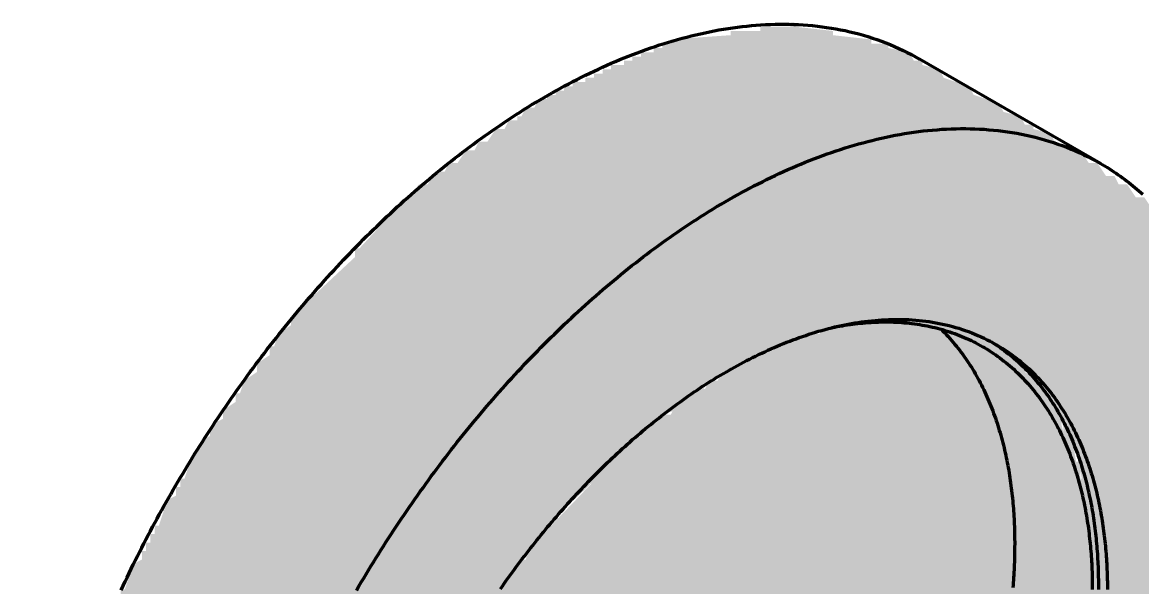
# Model space of a CAD drawing. Header units: millimetres. Extents: x 0 to 420, y 0 to 297.
# Drawn here: x 187.53 to 213.79, y 185.18 to 198.43 of the extents above; entities that cross this region are included whole.
import ezdxf

# ---------------------------------------------------------------- set-up
doc = ezdxf.new("R2010")
doc.units = ezdxf.units.MM
doc.layers.add('01-VISIBLE', color=7, linetype='CONTINUOUS', lineweight=70)
doc.layers.add('13-GRAFICA', color=30, linetype='CONTINUOUS', lineweight=18)

msp = doc.modelspace()

# ---------------------------------------------------------------- hatches: boundary and pattern name
at = {"layer": '13-GRAFICA', "true_color": 0x202020}
h = msp.add_hatch(color=7, dxfattribs=at)
h.dxf.hatch_style = 1
h.paths.add_polyline_path([(188.226, 170.632), (187.826, 172.532), (187.726, 172.532), (187.726, 173.032), (187.626, 173.032), (187.626, 173.432), (187.526, 173.432), (187.526, 177.332), (187.626, 177.332), (187.626, 177.832), (187.726, 177.832), (187.726, 178.332), (187.826, 178.332), (187.826, 178.932), (187.926, 178.932), (187.926, 179.432), (188.026, 179.432), (188.226, 180.932), (188.326, 180.932), (188.326, 181.132), (188.426, 181.132), (188.426, 181.432), (188.526, 181.432), (188.726, 182.332), (188.826, 182.332), (188.826, 182.532), (188.926, 182.532), (189.126, 183.432), (189.226, 183.432), (189.226, 183.632), (189.326, 183.632), (189.526, 184.532), (189.626, 184.532), (189.626, 184.732), (189.726, 184.732), (189.726, 184.932), (189.826, 184.932), (189.826, 185.132), (189.926, 185.132), (190.126, 185.732), (190.326, 185.832), (190.326, 186.032), (190.426, 186.032), (190.426, 186.232), (190.526, 186.232), (190.526, 186.432), (190.626, 186.432), (190.626, 186.632), (190.726, 186.632), (190.926, 187.232), (191.126, 187.332), (191.126, 187.532), (191.226, 187.532), (191.226, 187.732), (191.326, 187.732), (191.526, 188.332), (191.626, 188.332), (191.726, 188.632), (191.926, 188.732), (191.926, 188.932), (192.026, 188.932), (192.026, 189.032), (192.226, 189.132), (192.226, 189.332), (192.526, 189.532), (192.526, 189.732), (192.626, 189.732), (192.726, 190.032), (193.026, 190.232), (193.026, 190.432), (193.326, 190.632), (193.326, 190.832), (193.426, 190.832), (193.526, 191.132), (193.826, 191.332), (193.826, 191.532), (195.326, 192.932), (195.326, 193.132), (195.426, 193.132), (196.826, 194.632), (197.026, 194.632), (197.226, 194.932), (197.426, 194.932), (197.526, 195.132), (197.726, 195.132), (197.926, 195.432), (198.126, 195.432), (198.226, 195.632), (198.426, 195.632), (198.626, 195.932), (198.826, 195.932), (198.926, 196.132), (199.126, 196.132), (199.126, 196.232), (199.226, 196.232), (199.326, 196.432), (199.526, 196.432), (199.626, 196.632), (199.826, 196.632), (199.826, 196.732), (200.026, 196.732), (200.026, 196.832), (200.226, 196.832), (200.226, 196.932), (200.426, 196.932), (200.426, 197.032), (200.726, 197.032), (200.726, 197.132), (200.926, 197.132), (200.926, 197.232), (201.126, 197.232), (201.126, 197.332), (201.326, 197.332), (201.326, 197.432), (201.626, 197.432), (201.626, 197.532), (201.826, 197.532), (201.826, 197.632), (202.026, 197.632), (202.026, 197.732), (202.326, 197.732), (202.326, 197.832), (202.526, 197.832), (202.526, 197.932), (202.726, 197.932), (202.726, 198.032), (204.126, 198.132), (204.126, 198.232), (204.826, 198.232), (204.826, 198.332), (205.526, 198.332), (205.526, 198.432), (205.626, 198.432), (205.626, 198.332), (206.526, 198.232), (206.526, 198.132), (207.426, 198.032), (207.426, 197.932), (207.826, 197.932), (207.826, 197.832), (208.326, 197.732), (208.426, 197.532), (208.626, 197.532), (208.626, 197.432), (209.026, 197.332), (209.126, 197.132), (209.726, 196.932), (209.826, 196.732), (210.426, 196.532), (210.526, 196.332), (210.926, 196.232), (211.026, 196.032), (211.226, 196.032), (211.226, 195.932), (211.626, 195.832), (211.726, 195.632), (212.326, 195.432), (212.526, 195.132), (212.726, 195.132), (212.926, 194.832), (213.126, 194.832), (213.226, 194.632), (213.426, 194.632), (213.626, 194.332), (213.826, 194.332), (214.026, 194.032), (214.326, 193.932), (214.426, 193.532), (214.626, 193.432), (214.626, 193.232), (214.826, 193.132), (214.926, 192.732), (215.126, 192.632), (215.126, 184.132), (215.026, 184.132), (214.926, 183.732), (214.726, 183.632), (214.526, 183.032), (214.326, 182.932), (214.226, 182.532), (214.026, 182.432), (213.926, 182.032), (213.726, 181.932), (213.626, 181.532), (213.426, 181.432), (213.326, 181.032), (213.126, 180.932), (213.026, 180.532), (212.826, 180.432), (212.726, 180.032), (212.526, 179.932), (212.426, 179.532), (212.226, 179.432), (212.126, 179.032), (211.926, 178.932), (211.926, 178.732), (211.826, 178.732), (211.826, 178.532), (211.726, 178.532), (211.726, 178.332), (211.526, 178.232), (211.526, 178.032), (211.426, 178.032), (211.326, 177.732), (211.026, 177.732), (211.026, 177.832), (210.826, 177.832), (210.826, 177.932), (210.926, 177.932), (210.926, 178.132), (211.026, 178.132), (211.026, 178.332), (211.126, 178.332), (211.126, 178.532), (211.226, 178.532), (211.226, 178.732), (211.326, 178.732), (211.326, 179.032), (211.426, 179.032), (211.526, 179.632), (211.626, 179.632), (211.626, 179.832), (211.726, 179.832), (211.726, 180.132), (211.826, 180.132), (212.026, 181.032), (212.126, 181.032), (212.126, 181.232), (212.226, 181.232), (212.226, 181.832), (212.326, 181.832), (212.326, 182.332), (212.426, 182.332), (212.426, 182.832), (212.526, 182.832), (212.526, 183.332), (212.626, 183.332), (212.626, 183.932), (212.726, 183.932), (212.726, 186.432), (212.626, 186.432), (212.626, 186.932), (212.526, 186.932), (212.526, 187.332), (212.426, 187.332), (212.226, 188.532), (212.126, 188.532), (212.126, 188.732), (211.926, 188.832), (211.926, 189.032), (211.826, 189.032), (211.826, 189.232), (211.626, 189.332), (211.626, 189.532), (211.426, 189.632), (211.326, 190.032), (211.226, 190.032), (211.026, 190.332), (210.826, 190.332), (210.626, 190.632), (210.426, 190.632), (210.226, 190.932), (210.026, 190.932), (209.926, 191.132), (209.026, 191.232), (209.026, 191.332), (208.526, 191.332), (208.526, 191.432), (207.626, 191.432), (207.626, 191.332), (206.926, 191.332), (206.926, 191.232), (205.926, 191.132), (205.926, 191.032), (205.726, 191.032), (205.726, 190.932), (205.526, 190.932), (205.526, 190.832), (205.226, 190.832), (205.226, 190.732), (205.026, 190.732), (205.026, 190.632), (204.826, 190.632), (204.826, 190.532), (204.626, 190.532), (204.626, 190.432), (204.326, 190.432), (204.326, 190.332), (203.926, 190.232), (203.926, 190.132), (203.626, 190.032), (203.426, 189.732), (203.226, 189.732), (203.026, 189.432), (202.826, 189.432), (202.826, 189.332), (202.526, 189.232), (202.326, 188.932), (202.126, 188.932), (202.126, 188.832), (199.726, 186.532), (199.726, 186.332), (199.426, 186.132), (199.426, 185.932), (199.226, 185.832), (199.226, 185.632), (198.926, 185.432), (198.926, 185.232), (198.626, 185.032), (198.626, 184.832), (198.426, 184.732), (198.426, 184.532), (198.126, 184.332), (198.126, 184.132), (198.026, 184.132), (198.026, 183.932), (197.926, 183.932), (197.726, 183.332), (197.526, 183.232), (197.526, 183.032), (197.426, 183.032), (197.426, 182.832), (197.326, 182.832), (197.326, 182.632), (197.226, 182.632), (197.226, 182.432), (197.126, 182.432), (197.126, 182.232), (197.026, 182.232), (197.026, 182.032), (196.926, 182.032), (196.926, 181.832), (196.826, 181.832), (196.826, 181.632), (196.726, 181.632), (196.726, 181.432), (196.626, 181.432), (196.626, 181.132), (196.526, 181.132), (196.526, 180.932), (196.426, 180.932), (196.226, 180.032), (196.126, 180.032), (196.126, 179.832), (196.026, 179.832), (196.026, 179.532), (195.926, 179.532), (195.926, 179.232), (195.826, 179.232), (195.826, 178.932), (195.726, 178.932), (195.626, 178.032), (195.526, 178.032), (195.526, 177.532), (195.426, 177.532), (195.426, 176.932), (195.326, 176.932), (195.326, 176.432), (195.226, 176.432), (195.226, 173.332), (195.326, 173.332), (195.326, 172.932), (195.426, 172.932), (195.426, 172.532), (195.526, 172.532), (195.526, 172.132), (195.626, 172.132), (195.726, 171.432), (195.826, 171.432), (195.826, 171.232), (196.026, 171.132), (196.126, 170.732), (196.226, 170.732), (196.326, 170.432), (196.526, 170.332), (196.626, 169.932), (196.726, 169.932), (196.826, 169.732), (197.026, 169.732), (197.126, 169.532), (197.326, 169.532), (197.526, 169.232), (197.726, 169.232), (197.926, 168.932), (198.826, 168.832), (198.826, 168.732), (199.226, 168.732), (199.226, 168.632), (200.426, 168.632), (200.426, 168.732), (201.726, 168.832), (201.726, 168.932), (202.226, 169.032), (202.226, 169.132), (202.426, 169.132), (202.426, 169.232), (202.626, 169.232), (202.626, 169.332), (202.926, 169.332), (202.926, 169.432), (203.126, 169.432), (203.126, 169.532), (203.326, 169.532), (203.326, 169.632), (203.526, 169.632), (203.526, 169.732), (203.826, 169.732), (203.826, 169.832), (204.126, 169.932), (204.326, 170.232), (204.526, 170.232), (204.526, 170.332), (204.826, 170.432), (205.026, 170.732), (205.226, 170.732), (205.226, 170.832), (205.526, 170.932), (205.726, 171.232), (205.926, 171.232), (205.926, 171.332), (208.026, 173.332), (208.026, 173.532), (208.326, 173.732), (208.326, 173.932), (208.526, 174.032), (208.526, 174.232), (208.826, 174.432), (208.826, 174.632), (209.126, 174.832), (209.226, 175.132), (209.526, 175.032), (209.526, 174.932), (209.726, 174.932), (209.826, 174.732), (210.426, 174.532), (210.526, 174.332), (210.926, 174.232), (210.826, 173.932), (210.726, 173.932), (210.826, 173.732), (211.126, 173.632), (211.126, 173.732), (211.326, 173.732), (211.326, 173.832), (211.626, 173.832), (211.726, 173.632), (211.926, 173.632), (211.926, 173.432), (211.626, 173.232), (211.626, 173.032), (211.526, 173.032), (211.526, 172.932), (211.326, 172.832), (211.326, 172.632), (211.026, 172.432), (211.026, 172.232), (210.826, 172.132), (210.826, 171.932), (210.726, 171.932), (210.726, 171.832), (210.526, 171.732), (210.526, 171.532), (210.226, 171.332), (210.226, 171.132), (210.026, 171.032), (210.026, 170.832), (208.226, 169.132), (208.226, 168.932), (208.126, 168.932), (207.026, 167.732), (206.826, 167.732), (206.726, 167.532), (206.526, 167.532), (206.326, 167.232), (206.126, 167.232), (206.026, 167.032), (205.826, 167.032), (205.626, 166.732), (205.426, 166.732), (205.326, 166.532), (205.126, 166.532), (204.926, 166.232), (204.726, 166.232), (204.726, 166.132), (204.626, 166.132), (204.526, 165.932), (204.326, 165.932), (204.226, 165.732), (204.026, 165.732), (204.026, 165.632), (203.826, 165.632), (203.826, 165.532), (203.626, 165.532), (203.626, 165.432), (203.426, 165.432), (203.426, 165.332), (203.126, 165.332), (203.126, 165.232), (202.926, 165.232), (202.926, 165.132), (202.726, 165.132), (202.726, 165.032), (202.426, 165.032), (202.426, 164.932), (202.226, 164.932), (202.226, 164.832), (202.026, 164.832), (202.026, 164.732), (201.826, 164.732), (201.826, 164.632), (201.526, 164.632), (201.526, 164.532), (201.326, 164.532), (201.326, 164.432), (201.126, 164.432), (201.126, 164.332), (200.326, 164.332), (200.326, 164.232), (199.626, 164.232), (199.626, 164.132), (198.926, 164.132), (198.926, 164.032), (197.926, 164.032), (197.926, 164.132), (197.426, 164.132), (197.426, 164.232), (197.026, 164.232), (197.026, 164.332), (196.526, 164.332), (196.526, 164.432), (195.726, 164.532), (195.626, 164.732), (195.426, 164.732), (195.426, 164.832), (195.026, 164.932), (194.926, 165.132), (194.326, 165.332), (194.226, 165.532), (193.826, 165.632), (193.726, 165.832), (193.526, 165.832), (193.526, 165.932), (193.126, 166.032), (193.026, 166.232), (192.426, 166.432), (192.326, 166.632), (191.926, 166.732), (191.826, 166.932), (191.626, 166.932), (191.626, 167.032), (191.426, 167.032), (191.226, 167.332), (191.026, 167.332), (190.826, 167.632), (190.626, 167.632), (190.526, 167.832), (190.326, 167.832), (190.126, 168.132), (189.926, 168.132), (189.826, 168.332), (189.626, 168.332), (189.626, 168.532), (189.426, 168.632), (189.326, 169.032), (189.126, 169.132), (189.126, 169.332), (188.926, 169.432), (188.826, 169.832), (188.626, 169.932), (188.526, 170.332), (188.426, 170.332), (188.326, 170.632)])
at = {"layer": '13-GRAFICA', "true_color": 0xa5a8ac}
h = msp.add_hatch(color=7, dxfattribs=at)
h.dxf.hatch_style = 1
h.paths.add_polyline_path([(197.926, 168.932), (197.926, 169.032), (197.826, 169.032), (197.726, 169.232), (197.526, 169.232), (197.326, 169.532), (197.126, 169.532), (197.026, 169.732), (196.826, 169.732), (196.826, 169.832), (196.626, 169.932), (196.526, 170.332), (196.326, 170.432), (196.326, 170.632), (196.126, 170.732), (196.026, 171.132), (195.926, 171.132), (195.826, 171.432), (195.726, 171.432), (195.626, 172.132), (195.526, 172.132), (195.526, 172.532), (195.426, 172.532), (195.426, 172.932), (195.326, 172.932), (195.326, 173.332), (195.226, 173.332), (195.226, 176.432), (195.326, 176.432), (195.326, 176.932), (195.426, 176.932), (195.426, 177.532), (195.526, 177.532), (195.626, 178.532), (195.726, 178.532), (195.726, 178.932), (195.826, 178.932), (196.026, 179.832), (196.126, 179.832), (196.126, 180.032), (196.226, 180.032), (196.426, 180.932), (196.526, 180.932), (196.526, 181.132), (196.626, 181.132), (196.626, 181.432), (196.726, 181.432), (196.726, 181.632), (196.826, 181.632), (196.826, 181.832), (196.926, 181.832), (196.926, 182.032), (197.026, 182.032), (197.026, 182.232), (197.126, 182.232), (197.126, 182.432), (197.226, 182.432), (197.226, 182.632), (197.326, 182.632), (197.526, 183.232), (197.726, 183.332), (197.726, 183.532), (197.826, 183.532), (197.826, 183.732), (197.926, 183.732), (198.126, 184.332), (198.426, 184.532), (198.426, 184.732), (198.526, 184.732), (198.626, 185.032), (198.926, 185.232), (198.926, 185.432), (199.226, 185.632), (199.226, 185.832), (199.326, 185.832), (199.426, 186.132), (199.726, 186.332), (199.726, 186.532), (199.826, 186.532), (202.126, 188.932), (202.326, 188.932), (202.526, 189.232), (202.726, 189.232), (202.826, 189.432), (203.026, 189.432), (203.226, 189.732), (203.426, 189.732), (203.426, 189.832), (203.526, 189.832), (203.626, 190.032), (203.826, 190.032), (203.926, 190.232), (204.126, 190.232), (204.126, 190.332), (204.326, 190.332), (204.326, 190.432), (204.626, 190.432), (204.626, 190.532), (204.826, 190.532), (204.826, 190.632), (205.026, 190.632), (205.026, 190.732), (205.226, 190.732), (205.226, 190.832), (205.526, 190.832), (205.526, 190.932), (205.726, 190.932), (205.726, 191.032), (205.926, 191.032), (205.926, 191.132), (206.226, 191.132), (206.226, 191.232), (206.926, 191.232), (206.926, 191.332), (207.626, 191.332), (207.626, 191.432), (208.526, 191.432), (208.526, 191.332), (209.026, 191.332), (209.026, 191.232), (209.926, 191.132), (210.026, 190.932), (210.226, 190.932), (210.426, 190.632), (210.626, 190.632), (210.826, 190.332), (211.026, 190.332), (211.026, 190.232), (211.326, 190.032), (211.426, 189.632), (211.626, 189.532), (211.626, 189.332), (211.826, 189.232), (211.926, 188.832), (212.126, 188.732), (212.226, 188.132), (212.326, 188.132), (212.326, 187.732), (212.426, 187.732), (212.426, 187.332), (212.526, 187.332), (212.526, 186.932), (212.626, 186.932), (212.626, 186.432), (212.726, 186.432), (212.726, 183.932), (212.626, 183.932), (212.626, 183.332), (212.526, 183.332), (212.526, 182.832), (212.426, 182.832), (212.426, 182.332), (212.326, 182.332), (212.326, 181.832), (212.226, 181.832), (212.226, 181.232), (212.126, 181.232), (212.126, 181.032), (212.026, 181.032), (212.026, 180.732), (211.926, 180.732), (211.726, 179.832), (211.626, 179.832), (211.626, 179.632), (211.526, 179.632), (211.326, 178.732), (211.226, 178.732), (211.226, 178.532), (211.126, 178.532), (210.926, 177.932), (210.626, 177.932), (210.526, 178.132), (210.326, 178.132), (210.326, 178.232), (209.926, 178.332), (209.826, 178.532), (209.226, 178.732), (209.126, 178.932), (208.726, 179.032), (208.626, 179.232), (208.026, 179.432), (207.926, 179.632), (207.726, 179.632), (207.726, 179.732), (207.326, 179.832), (207.226, 180.032), (206.626, 180.232), (206.526, 180.432), (206.126, 180.532), (206.026, 180.732), (205.726, 180.832), (205.526, 181.432), (205.226, 181.532), (205.226, 181.632), (205.026, 181.632), (205.026, 181.732), (204.726, 181.732), (204.726, 181.832), (204.626, 181.832), (204.626, 181.732), (204.226, 181.732), (204.226, 181.632), (204.026, 181.632), (203.926, 181.432), (203.726, 181.432), (203.726, 181.332), (203.326, 181.032), (203.326, 180.832), (203.126, 180.732), (203.126, 180.532), (203.026, 180.532), (202.926, 180.232), (202.826, 180.232), (202.726, 179.532), (202.626, 179.532), (202.726, 178.532), (202.826, 178.532), (203.126, 178.132), (203.326, 178.132), (203.326, 178.032), (203.626, 178.032), (203.626, 177.932), (203.726, 177.932), (203.726, 178.032), (204.326, 178.032), (204.326, 177.932), (204.526, 177.932), (204.626, 177.732), (204.826, 177.732), (204.826, 177.632), (205.226, 177.532), (205.326, 177.332), (205.926, 177.132), (206.026, 176.932), (206.226, 176.932), (206.226, 176.832), (206.426, 176.832), (206.526, 176.632), (207.126, 176.432), (207.226, 176.232), (207.826, 176.032), (207.926, 175.832), (208.326, 175.732), (208.426, 175.532), (209.026, 175.332), (209.226, 175.032), (209.126, 175.032), (209.126, 174.832), (208.826, 174.632), (208.826, 174.432), (208.526, 174.232), (208.526, 174.032), (208.326, 173.932), (208.326, 173.732), (208.026, 173.532), (208.026, 173.332), (207.926, 173.332), (205.926, 171.232), (205.726, 171.232), (205.526, 170.932), (205.326, 170.932), (205.226, 170.732), (205.026, 170.732), (204.826, 170.432), (204.626, 170.432), (204.526, 170.232), (204.326, 170.232), (204.326, 170.132), (204.226, 170.132), (204.126, 169.932), (203.926, 169.932), (203.826, 169.732), (203.526, 169.732), (203.526, 169.632), (203.326, 169.632), (203.326, 169.532), (203.126, 169.532), (203.126, 169.432), (202.926, 169.432), (202.926, 169.332), (202.626, 169.332), (202.626, 169.232), (202.426, 169.232), (202.426, 169.132), (202.226, 169.132), (202.226, 169.032), (201.926, 169.032), (201.926, 168.932), (201.726, 168.932), (201.726, 168.832), (200.426, 168.732), (200.426, 168.632), (199.226, 168.632), (199.226, 168.732), (198.826, 168.732), (198.826, 168.832)])

# ---------------------------------------------------------------- linework, layer by layer
at = {"layer": '01-VISIBLE'}
msp.add_line((212.802, 195.121), (208.56, 197.57), dxfattribs=at)
for points in [[(189.838, 185.118), (189.885, 185.218), (189.932, 185.317), (189.979, 185.417), (190.027, 185.517), (190.075, 185.616), (190.124, 185.715), (190.173, 185.814), (190.222, 185.912), (190.272, 186.011), (190.322, 186.109), (190.372, 186.208), (190.423, 186.306), (190.474, 186.403), (190.526, 186.501), (190.577, 186.598), (190.63, 186.696), (190.682, 186.793), (190.735, 186.889), (190.788, 186.986), (190.842, 187.083), (190.896, 187.179), (190.95, 187.275), (191.005, 187.371), (191.06, 187.466), (191.115, 187.562), (191.171, 187.657), (191.227, 187.752), (191.283, 187.847), (191.34, 187.942), (191.397, 188.036), (191.455, 188.13), (191.512, 188.224), (191.57, 188.318), (191.629, 188.412), (191.688, 188.505), (191.747, 188.598), (191.806, 188.691), (191.866, 188.784), (191.926, 188.877), (191.987, 188.969), (192.048, 189.061), (192.109, 189.153), (192.17, 189.245), (192.232, 189.336), (192.294, 189.427), (192.357, 189.518), (192.42, 189.609), (192.483, 189.699), (192.546, 189.789), (192.61, 189.879), (192.674, 189.969), (192.739, 190.059), (192.804, 190.148), (192.869, 190.237), (192.935, 190.326), (193.001, 190.414), (193.067, 190.503), (193.133, 190.591), (193.2, 190.678), (193.267, 190.766), (193.335, 190.853), (193.403, 190.94), (193.471, 191.027), (193.54, 191.113), (193.609, 191.199), (193.678, 191.285), (193.747, 191.371), (193.817, 191.456), (193.888, 191.542), (193.958, 191.626), (194.029, 191.711), (194.1, 191.795), (194.172, 191.879), (194.244, 191.963), (194.316, 192.046), (194.389, 192.129), (194.462, 192.212), (194.535, 192.295), (194.609, 192.377), (194.682, 192.459), (194.757, 192.54), (194.831, 192.622), (194.906, 192.703), (194.982, 192.783), (195.057, 192.864), (195.133, 192.944), (195.21, 193.023), (195.286, 193.103), (195.363, 193.182), (195.441, 193.261), (195.518, 193.339), (195.596, 193.417), (195.675, 193.495), (195.754, 193.572), (195.833, 193.649), (195.912, 193.726), (195.992, 193.802), (196.072, 193.878), (196.152, 193.953), (196.233, 194.028), (196.314, 194.103), (196.396, 194.178), (196.478, 194.252), (196.56, 194.325), (196.642, 194.399), (196.725, 194.471), (196.808, 194.544), (196.892, 194.616), (196.976, 194.688), (197.06, 194.759), (197.145, 194.83), (197.23, 194.9), (197.315, 194.97), (197.401, 195.039), (197.487, 195.108), (197.574, 195.177), (197.66, 195.245), (197.747, 195.313), (197.835, 195.38), (197.923, 195.447), (198.011, 195.513), (198.1, 195.579), (198.189, 195.644), (198.278, 195.709), (198.368, 195.773), (198.458, 195.837), (198.548, 195.9), (198.639, 195.963), (198.73, 196.025), (198.821, 196.087), (198.913, 196.148), (199.006, 196.209), (199.098, 196.269), (199.191, 196.328), (199.284, 196.387), (199.378, 196.445), (199.472, 196.503), (199.567, 196.56), (199.662, 196.617), (199.757, 196.673), (199.852, 196.728), (199.948, 196.782), (200.044, 196.836), (200.141, 196.89), (200.238, 196.942), (200.336, 196.994), (200.433, 197.045), (200.531, 197.096), (200.63, 197.145), (200.729, 197.194), (200.828, 197.243), (200.928, 197.29), (201.028, 197.337), (201.128, 197.383), (201.229, 197.428), (201.33, 197.473), (201.431, 197.516), (201.533, 197.559), (201.635, 197.601), (201.737, 197.642), (201.84, 197.682), (201.943, 197.721), (202.047, 197.759), (202.151, 197.797), (202.255, 197.833), (202.359, 197.869), (202.464, 197.903), (202.569, 197.937), (202.675, 197.969), (202.78, 198.001), (202.887, 198.031), (202.993, 198.06), (203.1, 198.089), (203.207, 198.116), (203.314, 198.142), (203.421, 198.166), (203.529, 198.19), (203.637, 198.212), (203.745, 198.234), (203.854, 198.254), (203.963, 198.272), (204.072, 198.29), (204.181, 198.306), (204.29, 198.321), (204.4, 198.334), (204.509, 198.346), (204.619, 198.357), (204.729, 198.366), (204.839, 198.374), (204.95, 198.38), (205.06, 198.385), (205.17, 198.388), (205.28, 198.39), (205.391, 198.39), (205.501, 198.388), (205.611, 198.385), (205.722, 198.38), (205.832, 198.374), (205.942, 198.366), (206.052, 198.356), (206.162, 198.345), (206.271, 198.331), (206.38, 198.316), (206.49, 198.299), (206.598, 198.281), (206.707, 198.26), (206.815, 198.238), (206.922, 198.214), (207.03, 198.188), (207.136, 198.16), (207.243, 198.13), (207.348, 198.098), (207.453, 198.065), (207.558, 198.029), (207.662, 197.992), (207.765, 197.952), (207.867, 197.911), (207.969, 197.868), (208.07, 197.823), (208.17, 197.776), (208.269, 197.727), (208.367, 197.677), (208.464, 197.624), (208.56, 197.57)], [(195.358, 185.112), (195.413, 185.208), (195.47, 185.303), (195.526, 185.398), (195.583, 185.492), (195.64, 185.587), (195.697, 185.681), (195.755, 185.775), (195.813, 185.869), (195.871, 185.962), (195.93, 186.056), (195.989, 186.149), (196.049, 186.242), (196.109, 186.335), (196.169, 186.427), (196.229, 186.519), (196.29, 186.612), (196.351, 186.703), (196.413, 186.795), (196.475, 186.886), (196.537, 186.978), (196.599, 187.069), (196.662, 187.159), (196.726, 187.25), (196.789, 187.34), (196.853, 187.43), (196.917, 187.52), (196.982, 187.609), (197.047, 187.698), (197.112, 187.787), (197.177, 187.876), (197.243, 187.965), (197.309, 188.053), (197.376, 188.141), (197.443, 188.229), (197.51, 188.316), (197.578, 188.404), (197.646, 188.491), (197.714, 188.577), (197.782, 188.664), (197.851, 188.75), (197.921, 188.836), (197.99, 188.922), (198.06, 189.007), (198.13, 189.092), (198.201, 189.177), (198.272, 189.261), (198.343, 189.346), (198.415, 189.43), (198.487, 189.513), (198.559, 189.597), (198.631, 189.68), (198.704, 189.763), (198.778, 189.845), (198.851, 189.927), (198.925, 190.009), (198.999, 190.091), (199.074, 190.172), (199.149, 190.253), (199.224, 190.334), (199.3, 190.414), (199.376, 190.494), (199.452, 190.574), (199.529, 190.653), (199.606, 190.732), (199.683, 190.811), (199.761, 190.889), (199.839, 190.967), (199.917, 191.045), (199.996, 191.122), (200.075, 191.199), (200.155, 191.276), (200.234, 191.352), (200.314, 191.428), (200.395, 191.504), (200.476, 191.579), (200.557, 191.654), (200.638, 191.728), (200.72, 191.802), (200.802, 191.876), (200.885, 191.949), (200.968, 192.022), (201.051, 192.094), (201.135, 192.166), (201.219, 192.238), (201.303, 192.309), (201.388, 192.38), (201.473, 192.45), (201.558, 192.52), (201.644, 192.59), (201.73, 192.659), (201.816, 192.728), (201.903, 192.796), (201.99, 192.863), (202.078, 192.931), (202.166, 192.997), (202.254, 193.064), (202.342, 193.129), (202.431, 193.195), (202.521, 193.26), (202.61, 193.324), (202.7, 193.388), (202.791, 193.451), (202.881, 193.514), (202.973, 193.576), (203.064, 193.638), (203.156, 193.699), (203.248, 193.759), (203.341, 193.819), (203.434, 193.879), (203.527, 193.938), (203.621, 193.996), (203.715, 194.054), (203.809, 194.111), (203.904, 194.167), (203.999, 194.223), (204.095, 194.278), (204.191, 194.333), (204.287, 194.387), (204.384, 194.44), (204.481, 194.493), (204.578, 194.544), (204.676, 194.596), (204.774, 194.646), (204.873, 194.696), (204.971, 194.745), (205.071, 194.793), (205.17, 194.841), (205.27, 194.888), (205.37, 194.934), (205.471, 194.979), (205.572, 195.023), (205.674, 195.067), (205.775, 195.109), (205.877, 195.151), (205.98, 195.192), (206.083, 195.232), (206.186, 195.272), (206.289, 195.31), (206.393, 195.347), (206.497, 195.384), (206.602, 195.419), (206.707, 195.454), (206.812, 195.487), (206.917, 195.52), (207.023, 195.551), (207.129, 195.581), (207.236, 195.611), (207.342, 195.639), (207.449, 195.666), (207.556, 195.692), (207.664, 195.717), (207.772, 195.741), (207.88, 195.763), (207.988, 195.784), (208.097, 195.804), (208.205, 195.823), (208.314, 195.84), (208.424, 195.856), (208.533, 195.871), (208.642, 195.885), (208.752, 195.897), (208.862, 195.907), (208.972, 195.916), (209.082, 195.924), (209.192, 195.93), (209.302, 195.935), (209.413, 195.938), (209.523, 195.94), (209.633, 195.94), (209.744, 195.939), (209.854, 195.936), (209.964, 195.931), (210.075, 195.925), (210.185, 195.916), (210.294, 195.907), (210.404, 195.895), (210.514, 195.882), (210.623, 195.867), (210.732, 195.85), (210.841, 195.831), (210.949, 195.811), (211.057, 195.788), (211.165, 195.764), (211.272, 195.738), (211.379, 195.71), (211.485, 195.68), (211.591, 195.649), (211.696, 195.615), (211.801, 195.58), (211.904, 195.542), (212.008, 195.503), (212.11, 195.462), (212.212, 195.419), (212.312, 195.374), (212.412, 195.327), (212.511, 195.278), (212.609, 195.227), (212.706, 195.175), (212.802, 195.121)], [(212.802, 195.121), (212.855, 195.09), (212.908, 195.058), (212.96, 195.026), (213.012, 194.994), (213.063, 194.961), (213.114, 194.927), (213.165, 194.893), (213.215, 194.859), (213.265, 194.824), (213.315, 194.788), (213.364, 194.752), (213.413, 194.715), (213.462, 194.678), (213.51, 194.64), (213.557, 194.602), (213.605, 194.563), (213.652, 194.524), (213.698, 194.485), (213.744, 194.445), (213.79, 194.404)], [(198.732, 185.145), (198.777, 185.21), (198.823, 185.275), (198.869, 185.34), (198.915, 185.404), (198.961, 185.469), (199.008, 185.533), (199.055, 185.597), (199.102, 185.661), (199.15, 185.725), (199.197, 185.788), (199.245, 185.852), (199.294, 185.915), (199.342, 185.978), (199.391, 186.041), (199.439, 186.103), (199.489, 186.166), (199.538, 186.228), (199.588, 186.29), (199.637, 186.352), (199.688, 186.414), (199.738, 186.475), (199.788, 186.537), (199.839, 186.598), (199.89, 186.658), (199.942, 186.719), (199.993, 186.78), (200.045, 186.84), (200.097, 186.9), (200.149, 186.96), (200.202, 187.019), (200.255, 187.079), (200.308, 187.138), (200.361, 187.197), (200.414, 187.256), (200.468, 187.314), (200.522, 187.373), (200.576, 187.431), (200.631, 187.488), (200.685, 187.546), (200.74, 187.603), (200.796, 187.661), (200.851, 187.718), (200.907, 187.774), (200.963, 187.831), (201.019, 187.887), (201.075, 187.943), (201.132, 187.998), (201.189, 188.054), (201.246, 188.109), (201.303, 188.164), (201.361, 188.219), (201.419, 188.273), (201.477, 188.327), (201.536, 188.381), (201.594, 188.435), (201.653, 188.488), (201.712, 188.541), (201.772, 188.594), (201.832, 188.646), (201.891, 188.698), (201.952, 188.75), (202.012, 188.802), (202.073, 188.853), (202.134, 188.904), (202.195, 188.955), (202.256, 189.005), (202.318, 189.055), (202.38, 189.105), (202.442, 189.154), (202.505, 189.203), (202.568, 189.252), (202.631, 189.3), (202.694, 189.348), (202.757, 189.396), (202.821, 189.443), (202.885, 189.49), (202.95, 189.537), (203.014, 189.583), (203.079, 189.629), (203.144, 189.675), (203.209, 189.72), (203.275, 189.765), (203.341, 189.809), (203.407, 189.853), (203.473, 189.897), (203.54, 189.94), (203.607, 189.983), (203.674, 190.025), (203.742, 190.067), (203.809, 190.109), (203.877, 190.15), (203.946, 190.191), (204.014, 190.231), (204.083, 190.271), (204.152, 190.31), (204.221, 190.349), (204.291, 190.387), (204.361, 190.425), (204.431, 190.462), (204.501, 190.499), (204.572, 190.535), (204.643, 190.571), (204.714, 190.607), (204.786, 190.641), (204.857, 190.676), (204.929, 190.709), (205.001, 190.742), (205.074, 190.775), (205.147, 190.807), (205.22, 190.838), (205.293, 190.869), (205.366, 190.899), (205.44, 190.929), (205.514, 190.958), (205.588, 190.986), (205.663, 191.013), (205.738, 191.04), (205.813, 191.067), (205.888, 191.092), (205.963, 191.117), (206.039, 191.141), (206.115, 191.164), (206.191, 191.187), (206.268, 191.209), (206.344, 191.23), (206.421, 191.25), (206.498, 191.27), (206.575, 191.289), (206.653, 191.306), (206.73, 191.323), (206.808, 191.34), (206.886, 191.355), (206.964, 191.369), (207.043, 191.383), (207.121, 191.395), (207.2, 191.407), (207.278, 191.417), (207.357, 191.427), (207.436, 191.436), (207.515, 191.443), (207.594, 191.45), (207.674, 191.456), (207.753, 191.46), (207.832, 191.464), (207.912, 191.466), (207.991, 191.467), (208.071, 191.467), (208.15, 191.466), (208.23, 191.464), (208.309, 191.461), (208.388, 191.456), (208.468, 191.45), (208.547, 191.443), (208.626, 191.435), (208.705, 191.425), (208.783, 191.414), (208.862, 191.402), (208.94, 191.389), (209.018, 191.374), (209.096, 191.358), (209.174, 191.34), (209.251, 191.322), (209.328, 191.302), (209.404, 191.28), (209.48, 191.257), (209.556, 191.233), (209.631, 191.208), (209.706, 191.181), (209.78, 191.152), (209.854, 191.123), (209.927, 191.092), (210, 191.059), (210.071, 191.025), (210.143, 190.99), (210.213, 190.954), (210.283, 190.916), (210.352, 190.877)], [(206.511, 191.273), (206.571, 191.285), (206.63, 191.297), (206.69, 191.308), (206.75, 191.318), (206.809, 191.328), (206.869, 191.338), (206.929, 191.347), (206.989, 191.355), (207.05, 191.363), (207.11, 191.37), (207.17, 191.376), (207.23, 191.382), (207.291, 191.387), (207.351, 191.392), (207.412, 191.396), (207.472, 191.4), (207.533, 191.403), (207.594, 191.405), (207.654, 191.406), (207.715, 191.407), (207.775, 191.407), (207.836, 191.407), (207.897, 191.406), (207.957, 191.404), (208.018, 191.401), (208.079, 191.398), (208.139, 191.394), (208.199, 191.389), (208.26, 191.384), (208.32, 191.377), (208.38, 191.37), (208.441, 191.363), (208.501, 191.354), (208.561, 191.345), (208.62, 191.335), (208.68, 191.324), (208.74, 191.313), (208.799, 191.301), (208.858, 191.287), (208.917, 191.273), (208.976, 191.259), (209.035, 191.243), (209.093, 191.227), (209.151, 191.21), (209.209, 191.192), (209.267, 191.173), (209.324, 191.154), (209.381, 191.133), (209.438, 191.112), (209.495, 191.09), (209.551, 191.067), (209.607, 191.044), (209.662, 191.019), (209.718, 190.994), (209.772, 190.968), (209.827, 190.941), (209.881, 190.914), (209.934, 190.885), (209.988, 190.856), (210.04, 190.826)], [(209.063, 191.236), (209.105, 191.193), (209.147, 191.15), (209.189, 191.107), (209.23, 191.063), (209.27, 191.018), (209.31, 190.973), (209.349, 190.927), (209.388, 190.881), (209.426, 190.835), (209.463, 190.787), (209.5, 190.74), (209.536, 190.692), (209.571, 190.643), (209.606, 190.594), (209.641, 190.545), (209.675, 190.495), (209.708, 190.445), (209.74, 190.395), (209.772, 190.344), (209.804, 190.293), (209.835, 190.241), (209.865, 190.189), (209.895, 190.137), (209.924, 190.084), (209.953, 190.031), (209.981, 189.978), (210.008, 189.925), (210.035, 189.871), (210.061, 189.817), (210.087, 189.763), (210.112, 189.708), (210.137, 189.653), (210.161, 189.598), (210.185, 189.543), (210.208, 189.487), (210.23, 189.432), (210.252, 189.376), (210.274, 189.319), (210.295, 189.263), (210.315, 189.207), (210.335, 189.15), (210.355, 189.093), (210.374, 189.036), (210.392, 188.979), (210.41, 188.921), (210.428, 188.864), (210.445, 188.806), (210.462, 188.748), (210.478, 188.691), (210.493, 188.632), (210.509, 188.574), (210.523, 188.516), (210.538, 188.458), (210.551, 188.399), (210.565, 188.34), (210.578, 188.282), (210.59, 188.223), (210.602, 188.164), (210.614, 188.105), (210.625, 188.046), (210.636, 187.987), (210.647, 187.928), (210.657, 187.868), (210.666, 187.809), (210.676, 187.75), (210.684, 187.69), (210.693, 187.631), (210.701, 187.571), (210.709, 187.511), (210.716, 187.452), (210.723, 187.392), (210.729, 187.332), (210.736, 187.272), (210.741, 187.213), (210.747, 187.153), (210.752, 187.093), (210.757, 187.033), (210.761, 186.973), (210.765, 186.913), (210.769, 186.853), (210.772, 186.793), (210.775, 186.733), (210.778, 186.673), (210.78, 186.613), (210.782, 186.553), (210.784, 186.492), (210.785, 186.432), (210.786, 186.372), (210.787, 186.312), (210.788, 186.252), (210.788, 186.192), (210.787, 186.132), (210.787, 186.072), (210.786, 186.012), (210.785, 185.951), (210.784, 185.891), (210.782, 185.831), (210.78, 185.771), (210.778, 185.711), (210.775, 185.651), (210.772, 185.591), (210.769, 185.531), (210.766, 185.471), (210.762, 185.411), (210.758, 185.351), (210.754, 185.291), (210.749, 185.231), (210.744, 185.171)], [(210.245, 190.937), (210.296, 190.905), (210.347, 190.872), (210.397, 190.839), (210.446, 190.805), (210.495, 190.77), (210.544, 190.735), (210.592, 190.699), (210.639, 190.662), (210.686, 190.624), (210.733, 190.586), (210.779, 190.547), (210.824, 190.508), (210.869, 190.468), (210.913, 190.427), (210.957, 190.386), (211, 190.344), (211.043, 190.302), (211.085, 190.259), (211.126, 190.216), (211.167, 190.171), (211.207, 190.127), (211.247, 190.082), (211.286, 190.036), (211.325, 189.99), (211.363, 189.944), (211.4, 189.897), (211.437, 189.849), (211.473, 189.801), (211.509, 189.753), (211.544, 189.704), (211.578, 189.655), (211.612, 189.605), (211.645, 189.555), (211.678, 189.505), (211.71, 189.454), (211.742, 189.403), (211.773, 189.351), (211.803, 189.3), (211.833, 189.248), (211.862, 189.195), (211.891, 189.142), (211.919, 189.089), (211.947, 189.036), (211.974, 188.982), (212.001, 188.928), (212.027, 188.874), (212.052, 188.82), (212.077, 188.765), (212.101, 188.71), (212.125, 188.655), (212.149, 188.6), (212.171, 188.544), (212.194, 188.488), (212.216, 188.432), (212.237, 188.376), (212.258, 188.32), (212.278, 188.263), (212.298, 188.206), (212.317, 188.15), (212.336, 188.092), (212.354, 188.035), (212.372, 187.978), (212.389, 187.92), (212.406, 187.863), (212.423, 187.805), (212.439, 187.747), (212.454, 187.689), (212.469, 187.631), (212.484, 187.573), (212.498, 187.514), (212.512, 187.456), (212.525, 187.397), (212.538, 187.338), (212.551, 187.28), (212.563, 187.221), (212.574, 187.162), (212.586, 187.103), (212.596, 187.044), (212.607, 186.985), (212.617, 186.925), (212.627, 186.866), (212.636, 186.807), (212.645, 186.747), (212.653, 186.688), (212.661, 186.628), (212.669, 186.569), (212.676, 186.509), (212.683, 186.449), (212.69, 186.39), (212.696, 186.33), (212.702, 186.27), (212.707, 186.21), (212.713, 186.15), (212.717, 186.09), (212.722, 186.031), (212.726, 185.971), (212.73, 185.911), (212.733, 185.851), (212.736, 185.791), (212.739, 185.731), (212.742, 185.671), (212.744, 185.611), (212.745, 185.551), (212.747, 185.49), (212.748, 185.43), (212.749, 185.37), (212.75, 185.31), (212.75, 185.25), (212.75, 185.19), (212.749, 185.13)], [(210.04, 190.826), (210.092, 190.796), (210.143, 190.765), (210.194, 190.733), (210.245, 190.7), (210.295, 190.667), (210.344, 190.633), (210.393, 190.598), (210.441, 190.563), (210.489, 190.526), (210.537, 190.49), (210.584, 190.452), (210.63, 190.414), (210.676, 190.375), (210.721, 190.336), (210.766, 190.296), (210.81, 190.255), (210.853, 190.214), (210.896, 190.172), (210.939, 190.129), (210.981, 190.086), (211.022, 190.042), (211.063, 189.998), (211.103, 189.954), (211.142, 189.908), (211.181, 189.863), (211.219, 189.816), (211.257, 189.77), (211.294, 189.723), (211.331, 189.675), (211.367, 189.627), (211.402, 189.578), (211.437, 189.529), (211.471, 189.48), (211.505, 189.43), (211.538, 189.38), (211.57, 189.33), (211.602, 189.279), (211.633, 189.227), (211.664, 189.176), (211.694, 189.124), (211.724, 189.071), (211.752, 189.019), (211.781, 188.966), (211.809, 188.913), (211.836, 188.859), (211.863, 188.806), (211.889, 188.751), (211.914, 188.697), (211.939, 188.643), (211.964, 188.588), (211.988, 188.533), (212.011, 188.477), (212.034, 188.422), (212.057, 188.366), (212.079, 188.31), (212.1, 188.254), (212.121, 188.198), (212.141, 188.141), (212.161, 188.085), (212.18, 188.028), (212.199, 187.971), (212.217, 187.914), (212.235, 187.856), (212.253, 187.799), (212.27, 187.741), (212.286, 187.684), (212.302, 187.626), (212.318, 187.568), (212.333, 187.51), (212.347, 187.451), (212.362, 187.393), (212.375, 187.335), (212.389, 187.276), (212.401, 187.217), (212.414, 187.159), (212.426, 187.1), (212.437, 187.041), (212.449, 186.982), (212.459, 186.923), (212.47, 186.864), (212.48, 186.804), (212.489, 186.745), (212.498, 186.686), (212.507, 186.626), (212.515, 186.567), (212.523, 186.507), (212.531, 186.448), (212.538, 186.388), (212.545, 186.329), (212.551, 186.269), (212.558, 186.209), (212.563, 186.149), (212.569, 186.09), (212.574, 186.03), (212.578, 185.97), (212.583, 185.91), (212.587, 185.85), (212.59, 185.79), (212.594, 185.73), (212.597, 185.67), (212.599, 185.61), (212.601, 185.55), (212.603, 185.49), (212.605, 185.43), (212.606, 185.37), (212.607, 185.31), (212.608, 185.25), (212.608, 185.19), (212.608, 185.13)], [(210.352, 190.877), (210.404, 190.847), (210.456, 190.816), (210.507, 190.784), (210.557, 190.751), (210.607, 190.718), (210.657, 190.684), (210.706, 190.649), (210.754, 190.613), (210.802, 190.577), (210.85, 190.541), (210.897, 190.503), (210.943, 190.465), (210.989, 190.426), (211.035, 190.387), (211.079, 190.347), (211.124, 190.306), (211.167, 190.265), (211.211, 190.223), (211.253, 190.181), (211.295, 190.138), (211.337, 190.095), (211.378, 190.051), (211.418, 190.006), (211.458, 189.961), (211.497, 189.915), (211.535, 189.869), (211.573, 189.823), (211.611, 189.776), (211.648, 189.728), (211.684, 189.68), (211.72, 189.632), (211.755, 189.583), (211.789, 189.534), (211.823, 189.484), (211.856, 189.434), (211.889, 189.384), (211.921, 189.333), (211.953, 189.282), (211.984, 189.231), (212.014, 189.179), (212.044, 189.127), (212.074, 189.074), (212.102, 189.022), (212.131, 188.968), (212.158, 188.915), (212.185, 188.861), (212.212, 188.808), (212.238, 188.753), (212.263, 188.699), (212.288, 188.644), (212.313, 188.589), (212.337, 188.534), (212.36, 188.479), (212.383, 188.423), (212.405, 188.367), (212.427, 188.311), (212.448, 188.255), (212.469, 188.199), (212.489, 188.142), (212.509, 188.086), (212.529, 188.029), (212.547, 187.972), (212.566, 187.914), (212.584, 187.857), (212.601, 187.8), (212.618, 187.742), (212.634, 187.684), (212.65, 187.626), (212.666, 187.568), (212.681, 187.51), (212.696, 187.452), (212.71, 187.393), (212.724, 187.335), (212.737, 187.276), (212.75, 187.218), (212.762, 187.159), (212.775, 187.1), (212.786, 187.041), (212.797, 186.982), (212.808, 186.923), (212.819, 186.864), (212.829, 186.804), (212.838, 186.745), (212.848, 186.686), (212.857, 186.626), (212.865, 186.567), (212.873, 186.507), (212.881, 186.448), (212.888, 186.388), (212.895, 186.328), (212.902, 186.269), (212.908, 186.209), (212.914, 186.149), (212.919, 186.089), (212.925, 186.029), (212.929, 185.969), (212.934, 185.909), (212.938, 185.85), (212.942, 185.79), (212.945, 185.73), (212.948, 185.67), (212.951, 185.61), (212.954, 185.549), (212.956, 185.489), (212.958, 185.429), (212.959, 185.369), (212.96, 185.309), (212.961, 185.249), (212.962, 185.189), (212.962, 185.129)]]:
    msp.add_lwpolyline(points, dxfattribs=at)

doc.saveas('drawing.dxf')
